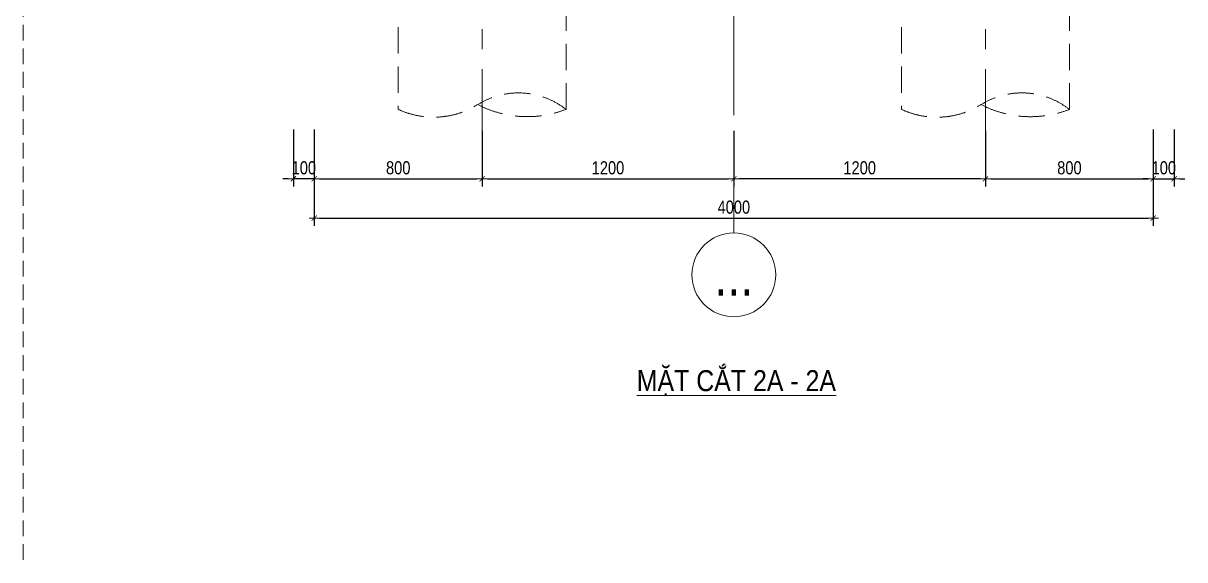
# Model space of a CAD drawing. Header units: millimetres. Extents: x -134772 to 596971, y -129535 to 35703.
# Drawn here: x 11654 to 17192, y 425 to 2982 of the extents above; entities that cross this region are included whole.
import ezdxf
from ezdxf.enums import TextEntityAlignment as Align

# ---------------------------------------------------------------- set-up
doc = ezdxf.new("R2010")
doc.units = ezdxf.units.MM
doc.header["$MEASUREMENT"] = 0
doc.linetypes.add('CENTER2', pattern=[28.575, 19.05, -3.175, 3.175, -3.175])
doc.linetypes.add('HIDDEN', pattern=[0.375, 0.25, -0.125])
doc.layers.get('Defpoints').update_dxf_attribs({"color": 252})
for name, color, linetype, lineweight in [('KC-TRUC', 5, 'CENTER2', 18), ('NDC_S_AXIS', 5, 'CENTER2', 15), ('NDC_S_DIM', 1, 'Continuous', 9), ('NDC_S_HATCH MATERIAL', 8, 'Continuous', 13), ('NDC_S_REBAR', 4, 'Continuous', 35), ('NDC_S_VN TEXT', 7, 'Continuous', 9)]:
    doc.layers.add(name, color=color, linetype=linetype, lineweight=lineweight)
doc.styles.add('ARIAL', font='arial.ttf', dxfattribs={"width": 0.8})
doc.styles.add('NDC_ARIAL', font='arial.ttf', dxfattribs={"width": 0.8})
doc.dimstyles.new('NDC_1-25', dxfattribs={"dimscale": 25, "dimtxt": 2.5, "dimasz": 1, "dimexe": 1.5, "dimexo": 0, "dimgap": 0.8, "dimtad": 1, "dimdec": 0, "dimdsep": 46, "dimtxsty": 'NDC_ARIAL', "dimblk": 'DIMMARK', "dimcen": 49999.938995, "dimdle": 1.5, "dimclrd": 1, "dimclre": 1, "dimclrt": 3, "dimadec": 0, "dimazin": 0, "dimtfac": 1, "dimtdec": 0, "dimtix": 1, "dimtmove": 2, "dimatfit": 3, "dimfxl": 1, "dimarcsym": 0})

# ---------------------------------------------------------------- blocks, each defined once
blk = doc.blocks.new('*U473')
at = {"layer": 'KC-TRUC', "ltscale": 30}
blk.add_line((0, 193.8), (0, -1004.2), dxfattribs=at)
at = {"layer": 'NDC_S_HATCH MATERIAL', "color": 2, "linetype": 'HIDDEN', "ltscale": 500}
blk.add_lwpolyline([(400, -854.8), (400, 99.3), (-400, 99.3), (-400, -854.8)], dxfattribs=at)
for centre, major_axis, start_param, end_param in [((173.3, -1142.7), (-259.2, 259.2), -1.452433, -0.227584), ((-231.7, -492.4), (-282.6, 282.6), 1.921341, 2.912184), ((215, -379), (361, 361), 3.446929, 4.297833)]:
    blk.add_ellipse(centre, major_axis=major_axis, ratio=1, start_param=start_param, end_param=end_param, dxfattribs=at)
at = {"layer": 'NDC_S_REBAR', "linetype": 'HIDDEN', "ltscale": 200}
for p, q in [((-389.4, 550.9), (-314.3, 100)), ((314.3, 100), (389.4, 550.9))]:
    blk.add_line(p, q, dxfattribs=at)
blk = doc.blocks.new('*U8')
at = {"layer": 'NDC_S_DIM'}
blk.add_circle((0, 0), 5, dxfattribs=at)
at = {"color": 7, "style": 'ARIAL', "width": 0.8}
blk.add_attdef('GRID', text='', height=5, dxfattribs=at).set_placement((0, 0), align=Align.MIDDLE)
blk = doc.blocks.new('DIMMARK')
at = {"layer": 'NDC_S_DIM', "color": 1}
blk.add_line((-1.5, 0), (1, 0), dxfattribs=at)
at = {"layer": 'NDC_S_DIM', "color": 2, "const_width": 0.15}
blk.add_lwpolyline([(-0.5, -0.5), (0.5, 0.5)], dxfattribs=at)
blk = doc.blocks.new('*D353')
at = {"layer": 'Defpoints', "color": 0, "transparency": 16777216}
for p in [(13041.6, 2476.2), (17041.6, 2476.2), (17041.6, 2053.4)]:
    blk.add_point(p, dxfattribs=at)
at = {"layer": 'NDC_S_DIM', "color": 1, "lineweight": -2, "transparency": 16777216}
for p, q in [((13041.6, 2476.2), (13041.6, 2015.9)), ((17041.6, 2476.2), (17041.6, 2015.9)), ((13066.6, 2053.4), (17016.6, 2053.4))]:
    blk.add_line(p, q, dxfattribs=at)
at = {"layer": 'NDC_S_DIM', "color": 1, "lineweight": -2, "transparency": 16777216, "xscale": 25, "yscale": 25, "zscale": 25, "rotation": 180}
blk.add_blockref('DIMMARK', (13041.6, 2053.4), dxfattribs=at)
at = {"layer": 'NDC_S_DIM', "color": 1, "lineweight": -2, "transparency": 16777216, "xscale": 25, "yscale": 25, "zscale": 25}
blk.add_blockref('DIMMARK', (17041.6, 2053.4), dxfattribs=at)
at = {"layer": 'NDC_S_DIM', "color": 3, "transparency": 16777216, "insert": (15041.6, 2105.3), "char_height": 62.5, "attachment_point": 5, "style": 'NDC_ARIAL'}
blk.add_mtext('4000', dxfattribs=at)
blk = doc.blocks.new('*D354')
at = {"layer": 'Defpoints', "color": 0, "transparency": 16777216}
for p in [(17041.6, 2476.2), (17141.6, 2476.2), (17141.6, 2240.9)]:
    blk.add_point(p, dxfattribs=at)
at = {"layer": 'NDC_S_DIM', "color": 1, "lineweight": -2, "transparency": 16777216}
for p, q in [((17041.6, 2476.2), (17041.6, 2203.4)), ((17141.6, 2476.2), (17141.6, 2203.4)), ((17016.6, 2240.9), (16991.6, 2240.9)), ((17041.6, 2240.9), (17141.6, 2240.9)), ((17166.6, 2240.9), (17191.6, 2240.9))]:
    blk.add_line(p, q, dxfattribs=at)
at = {"layer": 'NDC_S_DIM', "color": 1, "lineweight": -2, "transparency": 16777216, "xscale": 25, "yscale": 25, "zscale": 25}
blk.add_blockref('DIMMARK', (17041.6, 2240.9), dxfattribs=at)
at = {"layer": 'NDC_S_DIM', "color": 1, "lineweight": -2, "transparency": 16777216, "xscale": 25, "yscale": 25, "zscale": 25, "rotation": 180}
blk.add_blockref('DIMMARK', (17141.6, 2240.9), dxfattribs=at)
at = {"layer": 'NDC_S_DIM', "color": 3, "transparency": 16777216, "insert": (17091.6, 2292.8), "char_height": 62.5, "attachment_point": 5, "style": 'NDC_ARIAL'}
blk.add_mtext('100', dxfattribs=at)
blk = doc.blocks.new('*D355')
at = {"layer": 'Defpoints', "color": 0, "transparency": 16777216}
for p in [(16241.6, 2468.8), (17041.6, 2476.2), (17041.6, 2240.9)]:
    blk.add_point(p, dxfattribs=at)
at = {"layer": 'NDC_S_DIM', "color": 1, "lineweight": -2, "transparency": 16777216}
for p, q in [((16241.6, 2468.8), (16241.6, 2203.4)), ((17041.6, 2476.2), (17041.6, 2203.4)), ((16266.6, 2240.9), (17016.6, 2240.9))]:
    blk.add_line(p, q, dxfattribs=at)
at = {"layer": 'NDC_S_DIM', "color": 1, "lineweight": -2, "transparency": 16777216, "xscale": 25, "yscale": 25, "zscale": 25, "rotation": 180}
blk.add_blockref('DIMMARK', (16241.6, 2240.9), dxfattribs=at)
at = {"layer": 'NDC_S_DIM', "color": 1, "lineweight": -2, "transparency": 16777216, "xscale": 25, "yscale": 25, "zscale": 25}
blk.add_blockref('DIMMARK', (17041.6, 2240.9), dxfattribs=at)
at = {"layer": 'NDC_S_DIM', "color": 3, "transparency": 16777216, "insert": (16641.6, 2292.8), "char_height": 62.5, "attachment_point": 5, "style": 'NDC_ARIAL'}
blk.add_mtext('800', dxfattribs=at)
blk = doc.blocks.new('*D356')
at = {"layer": 'Defpoints', "color": 0, "transparency": 16777216}
for p in [(13041.6, 2476.2), (13841.6, 2468.8), (13841.6, 2240.9)]:
    blk.add_point(p, dxfattribs=at)
at = {"layer": 'NDC_S_DIM', "color": 1, "lineweight": -2, "transparency": 16777216}
for p, q in [((13041.6, 2476.2), (13041.6, 2203.4)), ((13841.6, 2468.8), (13841.6, 2203.4)), ((13066.6, 2240.9), (13816.6, 2240.9))]:
    blk.add_line(p, q, dxfattribs=at)
at = {"layer": 'NDC_S_DIM', "color": 1, "lineweight": -2, "transparency": 16777216, "xscale": 25, "yscale": 25, "zscale": 25, "rotation": 180}
blk.add_blockref('DIMMARK', (13041.6, 2240.9), dxfattribs=at)
at = {"layer": 'NDC_S_DIM', "color": 1, "lineweight": -2, "transparency": 16777216, "xscale": 25, "yscale": 25, "zscale": 25}
blk.add_blockref('DIMMARK', (13841.6, 2240.9), dxfattribs=at)
at = {"layer": 'NDC_S_DIM', "color": 3, "transparency": 16777216, "insert": (13441.6, 2292.8), "char_height": 62.5, "attachment_point": 5, "style": 'NDC_ARIAL'}
blk.add_mtext('800', dxfattribs=at)
blk = doc.blocks.new('*D357')
at = {"layer": 'Defpoints', "color": 0, "transparency": 16777216}
for p in [(12941.6, 2476.2), (13041.6, 2476.2), (12941.6, 2240.9)]:
    blk.add_point(p, dxfattribs=at)
at = {"layer": 'NDC_S_DIM', "color": 1, "lineweight": -2, "transparency": 16777216}
for p, q in [((12941.6, 2476.2), (12941.6, 2203.4)), ((13041.6, 2476.2), (13041.6, 2203.4)), ((12916.6, 2240.9), (12891.6, 2240.9)), ((13041.6, 2240.9), (12941.6, 2240.9)), ((13066.6, 2240.9), (13091.6, 2240.9))]:
    blk.add_line(p, q, dxfattribs=at)
at = {"layer": 'NDC_S_DIM', "color": 1, "lineweight": -2, "transparency": 16777216, "xscale": 25, "yscale": 25, "zscale": 25}
blk.add_blockref('DIMMARK', (12941.6, 2240.9), dxfattribs=at)
at = {"layer": 'NDC_S_DIM', "color": 1, "lineweight": -2, "transparency": 16777216, "xscale": 25, "yscale": 25, "zscale": 25, "rotation": 180}
blk.add_blockref('DIMMARK', (13041.6, 2240.9), dxfattribs=at)
at = {"layer": 'NDC_S_DIM', "color": 3, "transparency": 16777216, "insert": (12991.6, 2292.8), "char_height": 62.5, "attachment_point": 5, "style": 'NDC_ARIAL'}
blk.add_mtext('100', dxfattribs=at)
blk = doc.blocks.new('*U419')
at = {"layer": 'KC-TRUC', "ltscale": 30}
blk.add_line((0, 193.8), (0, -1004.2), dxfattribs=at)
at = {"layer": 'NDC_S_HATCH MATERIAL', "color": 2, "linetype": 'HIDDEN', "ltscale": 500}
blk.add_lwpolyline([(400, -854.8), (400, 99.3), (-400, 99.3), (-400, -854.8)], dxfattribs=at)
for centre, major_axis, start_param, end_param in [((173.3, -1142.7), (-259.2, 259.2), -1.452433, -0.227584), ((-231.6, -492.3), (-282.6, 282.6), 1.921341, 2.912184), ((215, -379), (360.9, 360.9), 3.446929, 4.297833)]:
    blk.add_ellipse(centre, major_axis=major_axis, ratio=1, start_param=start_param, end_param=end_param, dxfattribs=at)
at = {"layer": 'NDC_S_REBAR', "linetype": 'HIDDEN', "ltscale": 200}
for p, q in [((-389.4, 550.9), (-314.3, 100)), ((314.3, 100), (389.4, 550.9))]:
    blk.add_line(p, q, dxfattribs=at)
blk = doc.blocks.new('*D370')
at = {"layer": 'Defpoints', "color": 0, "transparency": 16777216}
for p in [(13841.6, 2468.8), (15041.6, 2468.8), (15041.6, 2240.9)]:
    blk.add_point(p, dxfattribs=at)
at = {"layer": 'NDC_S_DIM', "color": 1, "lineweight": -2, "transparency": 16777216}
for p, q in [((13841.6, 2468.8), (13841.6, 2203.4)), ((15041.6, 2468.8), (15041.6, 2203.4)), ((13866.6, 2240.9), (15016.6, 2240.9))]:
    blk.add_line(p, q, dxfattribs=at)
at = {"layer": 'NDC_S_DIM', "color": 1, "lineweight": -2, "transparency": 16777216, "xscale": 25, "yscale": 25, "zscale": 25, "rotation": 180}
blk.add_blockref('DIMMARK', (13841.6, 2240.9), dxfattribs=at)
at = {"layer": 'NDC_S_DIM', "color": 1, "lineweight": -2, "transparency": 16777216, "xscale": 25, "yscale": 25, "zscale": 25}
blk.add_blockref('DIMMARK', (15041.6, 2240.9), dxfattribs=at)
at = {"layer": 'NDC_S_DIM', "color": 3, "transparency": 16777216, "insert": (14441.6, 2292.8), "char_height": 62.5, "attachment_point": 5, "style": 'NDC_ARIAL'}
blk.add_mtext('1200', dxfattribs=at)
blk = doc.blocks.new('*D371')
at = {"layer": 'Defpoints', "color": 0, "transparency": 16777216}
for p in [(15041.6, 2468.8), (16241.6, 2468.8), (15041.6, 2240.9)]:
    blk.add_point(p, dxfattribs=at)
at = {"layer": 'NDC_S_DIM', "color": 1, "lineweight": -2, "transparency": 16777216}
for p, q in [((15041.6, 2468.8), (15041.6, 2203.4)), ((16241.6, 2468.8), (16241.6, 2203.4)), ((16216.6, 2240.9), (15066.6, 2240.9))]:
    blk.add_line(p, q, dxfattribs=at)
at = {"layer": 'NDC_S_DIM', "color": 1, "lineweight": -2, "transparency": 16777216, "xscale": 25, "yscale": 25, "zscale": 25, "rotation": 180}
blk.add_blockref('DIMMARK', (15041.6, 2240.9), dxfattribs=at)
at = {"layer": 'NDC_S_DIM', "color": 1, "lineweight": -2, "transparency": 16777216, "xscale": 25, "yscale": 25, "zscale": 25}
blk.add_blockref('DIMMARK', (16241.6, 2240.9), dxfattribs=at)
at = {"layer": 'NDC_S_DIM', "color": 3, "transparency": 16777216, "insert": (15641.6, 2292.8), "char_height": 62.5, "attachment_point": 5, "style": 'NDC_ARIAL'}
blk.add_mtext('1200', dxfattribs=at)

msp = doc.modelspace()

# ---------------------------------------------------------------- linework, layer by layer
at = {"layer": 'NDC_S_AXIS', "ltscale": 30}
msp.add_lwpolyline([(15041.6, 6545.1), (15041.6, 1983)], dxfattribs=at)
at = {"layer": 'NDC_S_HATCH MATERIAL', "linetype": 'HIDDEN', "ltscale": 300}
msp.add_line((11653.7, 425), (11653.7, 14425), dxfattribs=at)

# ---------------------------------------------------------------- block references
for name, p in [('*U419', (13841.6, 3426.3)), ('*U473', (16241.6, 3426.3))]:
    msp.add_blockref(name, p)
at = {"layer": 'NDC_S_AXIS', "xscale": 40, "yscale": 40, "zscale": 40}
msp.add_blockref('*U8', (15041.6, 1783), dxfattribs=at).add_auto_attribs({'GRID': '...'})

# ---------------------------------------------------------------- texts
at = {"layer": 'NDC_S_VN TEXT', "style": 'NDC_ARIAL', "width": 0.85}
msp.add_text('%%UMẶT CẮT 2A - 2A', height=100, dxfattribs=at).set_placement((15053.8, 1278.7), align=Align.MIDDLE_CENTER)

# ---------------------------------------------------------------- dimensions: what is measured, and where the dimension line sits
at = {"layer": 'NDC_S_DIM'}
for base, p1, p2, picture, middle in [((12941.6, 2240.9), (13041.6, 2476.2), (12941.6, 2476.2), '*D357', (12991.6, 2292.8)), ((17041.6, 2053.4), (13041.6, 2476.2), (17041.6, 2476.2), '*D353', (15041.6, 2105.3)), ((13841.6, 2240.9), (13041.6, 2476.2), (13841.6, 2468.8), '*D356', (13441.6, 2292.8)), ((15041.6, 2240.9), (13841.6, 2468.8), (15041.6, 2468.8), '*D370', (14441.6, 2292.8)), ((15041.6, 2240.9), (16241.6, 2468.8), (15041.6, 2468.8), '*D371', (15641.6, 2292.8)), ((17041.6, 2240.9), (16241.6, 2468.8), (17041.6, 2476.2), '*D355', (16641.6, 2292.8)), ((17141.6, 2240.9), (17041.6, 2476.2), (17141.6, 2476.2), '*D354', (17091.6, 2292.8))]:
    dim = msp.add_linear_dim(base=base, p1=p1, p2=p2, dimstyle='NDC_1-25', dxfattribs=at)
    dim.commit()
    dim.dimension.update_dxf_attribs({"geometry": picture, "text_midpoint": middle})

doc.saveas('drawing.dxf')
